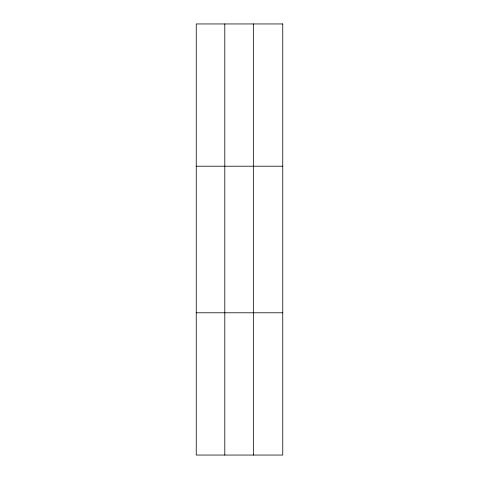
<?xml version="1.0" encoding="UTF-8"?>
<svg xmlns="http://www.w3.org/2000/svg" width="479" height="479" viewBox="0 0 479 479"><rect width="100%" height="100%" fill="white"/><g stroke="black" fill="none" stroke-linecap="round" stroke-linejoin="round"><path stroke-width="0.72" d="M224.795 455.05L224.795 23.95M253.343 455.05L253.343 23.95M196.246 166.213L282.754 166.213M196.246 312.787L282.754 312.787M282.754 23.95L282.754 455.05L196.246 455.05L196.246 23.95L282.754 23.95"/></g></svg>
